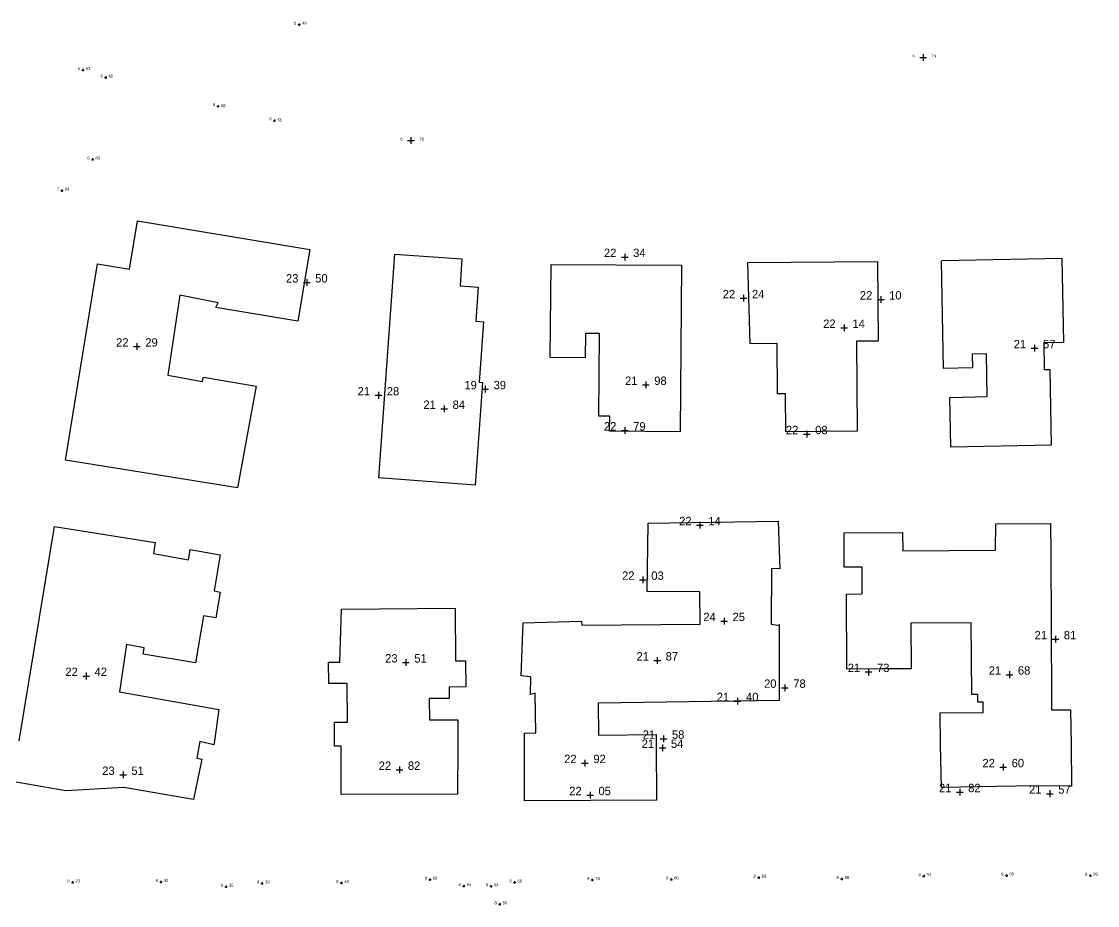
# Model space of a CAD drawing. Header units: inches. Extents: x 179019 to 255520, y 666000 to 809980.
# Drawn here: x 255180.8 to 255309.3, y 809351.4 to 809456.9 of the extents above; entities that cross this region are included whole.
import ezdxf
from ezdxf.enums import TextEntityAlignment as Align

# ---------------------------------------------------------------- set-up
doc = ezdxf.new("R2010")
doc.units = ezdxf.units.IN
doc.header["$MEASUREMENT"] = 0
for name, color, linetype in [('building levels', 6, 'Continuous'), ('orig buildings', 3, 'Continuous'), ('street levels', 5, 'Continuous')]:
    doc.layers.add(name, color=color, linetype=linetype)
doc.styles.add('hebtxt', font='hebtxt')

# ---------------------------------------------------------------- blocks, each defined once
blk = doc.blocks.new('1505')
for points in [[(-0.4, 0), (0.4, 0)], [(0, 0.4), (0, -0.4)]]:
    blk.add_lwpolyline(points)
at = {"style": 'hebtxt'}
blk.add_attdef('METER', text='', height=2, dxfattribs=at).set_placement((-1, 0), align=Align.RIGHT)
blk.add_attdef('CENTIMETER', (1, 0), '', height=2, dxfattribs=at)
blk = doc.blocks.new('1503')
for points in [[(-0.4, 0), (0.4, 0)], [(0, 0.4), (0, -0.4)]]:
    blk.add_lwpolyline(points)
at = {"style": 'hebtxt'}
blk.add_attdef('METER', text='', height=2, dxfattribs=at).set_placement((-1, 0), align=Align.RIGHT)
blk.add_attdef('CENTIMETER', (1, 0), '', height=2, dxfattribs=at)

msp = doc.modelspace()

# ---------------------------------------------------------------- linework, layer by layer
at = {"layer": 'orig buildings'}
for points, elevation in [([(255186.06, 809404.56), (255189.87, 809427.99), (255193.69, 809427.36), (255194.65, 809433.12), (255215.24, 809429.72), (255213.82, 809421.15), (255204.01, 809422.78), (255204.29, 809423.35), (255199.71, 809424.27), (255198.29, 809414.73), (255202.38, 809413.96), (255202.54, 809414.46), (255208.81, 809413.39), (255206.58, 809401.27), (255186.06, 809404.56)], 23.43), ([(255223.48, 809402.45), (255225.39, 809429.17), (255233.4, 809428.6), (255233.17, 809425.39), (255235.35, 809425.23), (255235.06, 809421.14), (255235.97, 809421.08), (255235.46, 809413.88), (255235.84, 809413.85), (255234.96, 809401.58), (255223.48, 809402.45)], 21.94), ([(255290.68, 809428.4), (255305.02, 809428.67), (255305.21, 809418.62), (255302.85, 809418.58), (255302.91, 809415.4), (255303.59, 809415.41), (255303.76, 809406.37), (255291.76, 809406.14), (255291.65, 809412.06), (255296.11, 809412.15), (255296.01, 809417.25), (255294.3, 809417.22), (255294.33, 809415.57), (255290.89, 809415.5), (255290.65, 809428.33), (255290.68, 809428.4)], 25.33), ([(255259.62, 809427.84), (255259.45, 809407.97), (255251.03, 809408.04), (255251.04, 809409.83), (255249.75, 809409.84), (255249.83, 809419.68), (255248.13, 809419.7), (255248.1, 809416.78), (255243.94, 809416.82), (255244.03, 809427.92), (255259.62, 809427.84)], 22.98), ([(255267.51, 809428.14), (255282.99, 809428.28), (255283.08, 809418.79), (255280.49, 809418.77), (255280.58, 809408.05), (255272.06, 809407.97), (255272.02, 809412.49), (255271.07, 809412.48), (255271.01, 809418.48), (255267.8, 809418.45), (255267.51, 809428.14)], 22.98), ([(255256.6, 809370.62), (255256.62, 809363.99), (255240.86, 809363.91), (255240.87, 809370.62), (255240.85, 809372.01), (255242.22, 809372.03), (255242.15, 809376.77), (255241.56, 809376.62), (255241.61, 809378.73), (255240.47, 809378.86), (255240.69, 809385.17), (255247.68, 809385.37), (255247.69, 809384.89), (255261.82, 809384.99), (255261.8, 809388.86), (255255.52, 809388.91), (255255.62, 809397.07), (255271.13, 809397.28), (255271.36, 809391.61), (255270.34, 809391.63), (255270.33, 809385.01), (255271.31, 809384.85), (255271.26, 809384.95), (255271.26, 809375.89), (255249.66, 809375.59), (255249.71, 809371.75), (255256.58, 809371.84)], 24.19), ([(255232.91, 809370.59), (255232.88, 809364.71), (255218.96, 809364.67), (255218.96, 809370.45), (255218.19, 809370.45), (255218.19, 809370.62), (255218.16, 809373.3), (255219.74, 809373.32), (255219.7, 809377.94), (255217.5, 809377.92), (255217.47, 809380.46), (255218.83, 809380.47), (255219, 809386.8), (255232.59, 809386.91), (255232.64, 809380.63), (255233.81, 809380.64), (255233.84, 809377.51), (255231.85, 809377.5), (255231.87, 809376.14), (255229.5, 809376.12), (255229.53, 809373.58), (255232.92, 809373.61)], 23.56)]:
    msp.add_lwpolyline(points, close=True, dxfattribs=dict(at, elevation=elevation))
msp.add_lwpolyline([(255180.52, 809371.08), (255184.76, 809396.66), (255196.76, 809394.75), (255196.56, 809393.42), (255200.73, 809392.7), (255200.93, 809393.9), (255204.54, 809393.28), (255203.8, 809388.97), (255204.53, 809388.84), (255204, 809385.75), (255202.55, 809386), (255201.59, 809380.39), (255195.33, 809381.42), (255195.46, 809382.19), (255193.34, 809382.56), (255192.5, 809376.92), (255204.35, 809374.84), (255203.84, 809371.08), (255203.78, 809370.61), (255202.09, 809371), (255201.76, 809369.01), (255202.35, 809368.89), (255201.35, 809364.1), (255193.02, 809365.5), (255186.12, 809365.11), (255179.69, 809366.24)], dxfattribs=at)
msp.add_lwpolyline([(255306.14, 809370.62), (255306.15, 809365.67), (255305.75, 809365.67), (255301.79, 809365.72), (255294.94, 809365.6), (255290.96, 809365.53), (255290.66, 809365.52), (255290.52, 809370.62), (255290.5, 809374.42), (255295.61, 809374.45), (255295.61, 809375.71), (255295, 809375.71), (255295, 809376.61), (255294.25, 809376.6), (255294.2, 809385.17), (255286.99, 809385.13), (255287.02, 809379.68), (255283.41, 809379.66), (255279.35, 809379.63), (255279.29, 809388.6), (255281.18, 809388.62), (255281.16, 809391.81), (255279.04, 809391.79), (255279.01, 809395.92), (255286.01, 809395.96), (255286.03, 809393.76), (255297.11, 809393.82), (255297.12, 809396.97), (255303.66, 809397.01), (255303.71, 809393.53), (255303.8, 809375.92), (255303.8, 809374.77), (255306.05, 809374.78)], close=True, dxfattribs=at)

# ---------------------------------------------------------------- block references
at = {"layer": 'building levels'}
ref = msp.add_blockref('1505', (255252.83, 809428.81, 22.34), dxfattribs=at)
ref.add_attrib('METER', '22', dxfattribs={"layer": '0', "height": 1, "style": 'hebtxt'}).set_placement((255251.83, 809428.81, 22.34), align=Align.RIGHT)
ref.add_attrib('CENTIMETER', '34', (255253.83, 809428.81, 22.34), dxfattribs={"layer": '0', "height": 1, "style": 'hebtxt'})
ref = msp.add_blockref('1505', (255214.87, 809425.77, 23.5), dxfattribs=at)
ref.add_attrib('METER', '23', dxfattribs={"layer": '0', "height": 1, "style": 'hebtxt'}).set_placement((255213.87, 809425.77, 23.5), align=Align.RIGHT)
ref.add_attrib('CENTIMETER', '50', (255215.87, 809425.77, 23.5), dxfattribs={"layer": '0', "height": 1, "style": 'hebtxt'})
ref = msp.add_blockref('1505', (255267.02, 809423.89, 22.24), dxfattribs=at)
ref.add_attrib('METER', '22', dxfattribs={"layer": '0', "height": 1, "style": 'hebtxt'}).set_placement((255266.02, 809423.89, 22.24), align=Align.RIGHT)
ref.add_attrib('CENTIMETER', '24', (255268.02, 809423.89, 22.24), dxfattribs={"layer": '0', "height": 1, "style": 'hebtxt'})
ref = msp.add_blockref('1505', (255283.39, 809423.75, 22.1), dxfattribs=at)
ref.add_attrib('METER', '22', dxfattribs={"layer": '0', "height": 1, "style": 'hebtxt'}).set_placement((255282.39, 809423.74, 22.1), align=Align.RIGHT)
ref.add_attrib('CENTIMETER', '10', (255284.39, 809423.74, 22.1), dxfattribs={"layer": '0', "height": 1, "style": 'hebtxt'})
ref = msp.add_blockref('1505', (255279.01, 809420.35, 22.14), dxfattribs=at)
ref.add_attrib('METER', '22', dxfattribs={"layer": '0', "height": 1, "style": 'hebtxt'}).set_placement((255278.01, 809420.35, 22.14), align=Align.RIGHT)
ref.add_attrib('CENTIMETER', '14', (255280.01, 809420.35, 22.14), dxfattribs={"layer": '0', "height": 1, "style": 'hebtxt'})
ref = msp.add_blockref('1505', (255194.59, 809418.12, 22.29), dxfattribs=at)
ref.add_attrib('METER', '22', dxfattribs={"layer": '0', "height": 1, "style": 'hebtxt'}).set_placement((255193.59, 809418.12, 22.29), align=Align.RIGHT)
ref.add_attrib('CENTIMETER', '29', (255195.59, 809418.12, 22.29), dxfattribs={"layer": '0', "height": 1, "style": 'hebtxt'})
ref = msp.add_blockref('1505', (255301.76, 809417.92, 21.57), dxfattribs=at)
ref.add_attrib('METER', '21', dxfattribs={"layer": '0', "height": 1, "style": 'hebtxt'}).set_placement((255300.76, 809417.92, 21.57), align=Align.RIGHT)
ref.add_attrib('CENTIMETER', '57', (255302.76, 809417.92, 21.57), dxfattribs={"layer": '0', "height": 1, "style": 'hebtxt'})
ref = msp.add_blockref('1505', (255255.35, 809413.55, 21.98), dxfattribs=at)
ref.add_attrib('METER', '21', dxfattribs={"layer": '0', "height": 1, "style": 'hebtxt'}).set_placement((255254.35, 809413.55, 21.98), align=Align.RIGHT)
ref.add_attrib('CENTIMETER', '98', (255256.35, 809413.55, 21.98), dxfattribs={"layer": '0', "height": 1, "style": 'hebtxt'})
ref = msp.add_blockref('1505', (255223.42, 809412.31, 21.28), dxfattribs=at)
ref.add_attrib('METER', '21', dxfattribs={"layer": '0', "height": 1, "style": 'hebtxt'}).set_placement((255222.42, 809412.3, 21.28), align=Align.RIGHT)
ref.add_attrib('CENTIMETER', '28', (255224.42, 809412.3, 21.28), dxfattribs={"layer": '0', "height": 1, "style": 'hebtxt'})
ref = msp.add_blockref('1505', (255236.17, 809413.03, 19.39), dxfattribs=at)
ref.add_attrib('METER', '19', dxfattribs={"layer": '0', "height": 1, "style": 'hebtxt'}).set_placement((255235.17, 809413.03, 19.39), align=Align.RIGHT)
ref.add_attrib('CENTIMETER', '39', (255237.17, 809413.03, 19.39), dxfattribs={"layer": '0', "height": 1, "style": 'hebtxt'})
ref = msp.add_blockref('1505', (255231.28, 809410.69, 21.84), dxfattribs=at)
ref.add_attrib('METER', '21', dxfattribs={"layer": '0', "height": 1, "style": 'hebtxt'}).set_placement((255230.28, 809410.69, 21.84), align=Align.RIGHT)
ref.add_attrib('CENTIMETER', '84', (255232.28, 809410.69, 21.84), dxfattribs={"layer": '0', "height": 1, "style": 'hebtxt'})
ref = msp.add_blockref('1505', (255252.83, 809408.11, 22.79), dxfattribs=at)
ref.add_attrib('METER', '22', dxfattribs={"layer": '0', "height": 1, "style": 'hebtxt'}).set_placement((255251.83, 809408.11, 22.79), align=Align.RIGHT)
ref.add_attrib('CENTIMETER', '79', (255253.83, 809408.11, 22.79), dxfattribs={"layer": '0', "height": 1, "style": 'hebtxt'})
ref = msp.add_blockref('1505', (255274.56, 809407.68, 22.08), dxfattribs=at)
ref.add_attrib('METER', '22', dxfattribs={"layer": '0', "height": 1, "style": 'hebtxt'}).set_placement((255273.56, 809407.67, 22.08), align=Align.RIGHT)
ref.add_attrib('CENTIMETER', '08', (255275.56, 809407.67, 22.08), dxfattribs={"layer": '0', "height": 1, "style": 'hebtxt'})
ref = msp.add_blockref('1505', (255261.81, 809396.82, 22.14), dxfattribs=at)
ref.add_attrib('METER', '22', dxfattribs={"layer": '0', "height": 1, "style": 'hebtxt'}).set_placement((255260.81, 809396.81, 22.14), align=Align.RIGHT)
ref.add_attrib('CENTIMETER', '14', (255262.81, 809396.81, 22.14), dxfattribs={"layer": '0', "height": 1, "style": 'hebtxt'})
ref = msp.add_blockref('1505', (255255, 809390.3, 22.03), dxfattribs=at)
ref.add_attrib('METER', '22', dxfattribs={"layer": '0', "height": 1, "style": 'hebtxt'}).set_placement((255254, 809390.3, 22.03), align=Align.RIGHT)
ref.add_attrib('CENTIMETER', '03', (255256, 809390.3, 22.03), dxfattribs={"layer": '0', "height": 1, "style": 'hebtxt'})
ref = msp.add_blockref('1505', (255264.7, 809385.38, 24.25), dxfattribs=at)
ref.add_attrib('METER', '24', dxfattribs={"layer": '0', "height": 1, "style": 'hebtxt'}).set_placement((255263.7, 809385.37, 24.25), align=Align.RIGHT)
ref.add_attrib('CENTIMETER', '25', (255265.7, 809385.37, 24.25), dxfattribs={"layer": '0', "height": 1, "style": 'hebtxt'})
ref = msp.add_blockref('1505', (255304.25, 809383.21, 21.81), dxfattribs=at)
ref.add_attrib('METER', '21', dxfattribs={"layer": '0', "height": 1, "style": 'hebtxt'}).set_placement((255303.25, 809383.2, 21.81), align=Align.RIGHT)
ref.add_attrib('CENTIMETER', '81', (255305.25, 809383.2, 21.81), dxfattribs={"layer": '0', "height": 1, "style": 'hebtxt'})
ref = msp.add_blockref('1505', (255226.71, 809380.43, 23.51), dxfattribs=at)
ref.add_attrib('METER', '23', dxfattribs={"layer": '0', "height": 1, "style": 'hebtxt'}).set_placement((255225.71, 809380.43, 23.51), align=Align.RIGHT)
ref.add_attrib('CENTIMETER', '51', (255227.71, 809380.43, 23.51), dxfattribs={"layer": '0', "height": 1, "style": 'hebtxt'})
ref = msp.add_blockref('1505', (255256.72, 809380.67, 21.87), dxfattribs=at)
ref.add_attrib('METER', '21', dxfattribs={"layer": '0', "height": 1, "style": 'hebtxt'}).set_placement((255255.72, 809380.67, 21.87), align=Align.RIGHT)
ref.add_attrib('CENTIMETER', '87', (255257.72, 809380.67, 21.87), dxfattribs={"layer": '0', "height": 1, "style": 'hebtxt'})
ref = msp.add_blockref('1505', (255188.53, 809378.82, 22.42), dxfattribs=at)
ref.add_attrib('METER', '22', dxfattribs={"layer": '0', "height": 1, "style": 'hebtxt'}).set_placement((255187.53, 809378.82, 22.42), align=Align.RIGHT)
ref.add_attrib('CENTIMETER', '42', (255189.53, 809378.82, 22.42), dxfattribs={"layer": '0', "height": 1, "style": 'hebtxt'})
ref = msp.add_blockref('1505', (255281.94, 809379.3, 21.73), dxfattribs=at)
ref.add_attrib('METER', '21', dxfattribs={"layer": '0', "height": 1, "style": 'hebtxt'}).set_placement((255280.94, 809379.29, 21.73), align=Align.RIGHT)
ref.add_attrib('CENTIMETER', '73', (255282.94, 809379.29, 21.73), dxfattribs={"layer": '0', "height": 1, "style": 'hebtxt'})
ref = msp.add_blockref('1505', (255298.77, 809378.98, 21.68), dxfattribs=at)
ref.add_attrib('METER', '21', dxfattribs={"layer": '0', "height": 1, "style": 'hebtxt'}).set_placement((255297.77, 809378.98, 21.68), align=Align.RIGHT)
ref.add_attrib('CENTIMETER', '68', (255299.77, 809378.98, 21.68), dxfattribs={"layer": '0', "height": 1, "style": 'hebtxt'})
ref = msp.add_blockref('1505', (255271.95, 809377.41, 20.78), dxfattribs=at)
ref.add_attrib('METER', '20', dxfattribs={"layer": '0', "height": 1, "style": 'hebtxt'}).set_placement((255270.95, 809377.41, 20.78), align=Align.RIGHT)
ref.add_attrib('CENTIMETER', '78', (255272.95, 809377.41, 20.78), dxfattribs={"layer": '0', "height": 1, "style": 'hebtxt'})
ref = msp.add_blockref('1505', (255266.3, 809375.82, 21.4), dxfattribs=at)
ref.add_attrib('METER', '21', dxfattribs={"layer": '0', "height": 1, "style": 'hebtxt'}).set_placement((255265.3, 809375.82, 21.4), align=Align.RIGHT)
ref.add_attrib('CENTIMETER', '40', (255267.3, 809375.82, 21.4), dxfattribs={"layer": '0', "height": 1, "style": 'hebtxt'})
ref = msp.add_blockref('1505', (255257.46, 809371.33, 21.58), dxfattribs=at)
ref.add_attrib('METER', '21', dxfattribs={"layer": '0', "height": 1, "style": 'hebtxt'}).set_placement((255256.46, 809371.33, 21.58), align=Align.RIGHT)
ref.add_attrib('CENTIMETER', '58', (255258.46, 809371.33, 21.58), dxfattribs={"layer": '0', "height": 1, "style": 'hebtxt'})
ref = msp.add_blockref('1505', (255257.34, 809370.24, 21.54), dxfattribs=at)
ref.add_attrib('METER', '21', dxfattribs={"layer": '0', "height": 1, "style": 'hebtxt'}).set_placement((255256.34, 809370.24, 21.54), align=Align.RIGHT)
ref.add_attrib('CENTIMETER', '54', (255258.34, 809370.24, 21.54), dxfattribs={"layer": '0', "height": 1, "style": 'hebtxt'})
ref = msp.add_blockref('1505', (255248.08, 809368.43, 22.92), dxfattribs=at)
ref.add_attrib('METER', '22', dxfattribs={"layer": '0', "height": 1, "style": 'hebtxt'}).set_placement((255247.08, 809368.43, 22.92), align=Align.RIGHT)
ref.add_attrib('CENTIMETER', '92', (255249.08, 809368.43, 22.92), dxfattribs={"layer": '0', "height": 1, "style": 'hebtxt'})
ref = msp.add_blockref('1505', (255225.94, 809367.62, 22.82), dxfattribs=at)
ref.add_attrib('METER', '22', dxfattribs={"layer": '0', "height": 1, "style": 'hebtxt'}).set_placement((255224.94, 809367.62, 22.82), align=Align.RIGHT)
ref.add_attrib('CENTIMETER', '82', (255226.94, 809367.62, 22.82), dxfattribs={"layer": '0', "height": 1, "style": 'hebtxt'})
ref = msp.add_blockref('1505', (255298.02, 809367.93, 22.6), dxfattribs=at)
ref.add_attrib('METER', '22', dxfattribs={"layer": '0', "height": 1, "style": 'hebtxt'}).set_placement((255297.02, 809367.93, 22.6), align=Align.RIGHT)
ref.add_attrib('CENTIMETER', '60', (255299.02, 809367.93, 22.6), dxfattribs={"layer": '0', "height": 1, "style": 'hebtxt'})
ref = msp.add_blockref('1505', (255192.93, 809367.02, 23.51), dxfattribs=at)
ref.add_attrib('METER', '23', dxfattribs={"layer": '0', "height": 1, "style": 'hebtxt'}).set_placement((255191.93, 809367.02, 23.51), align=Align.RIGHT)
ref.add_attrib('CENTIMETER', '51', (255193.93, 809367.02, 23.51), dxfattribs={"layer": '0', "height": 1, "style": 'hebtxt'})
ref = msp.add_blockref('1505', (255248.69, 809364.61, 22.05), dxfattribs=at)
ref.add_attrib('METER', '22', dxfattribs={"layer": '0', "height": 1, "style": 'hebtxt'}).set_placement((255247.69, 809364.6, 22.05), align=Align.RIGHT)
ref.add_attrib('CENTIMETER', '05', (255249.69, 809364.6, 22.05), dxfattribs={"layer": '0', "height": 1, "style": 'hebtxt'})
ref = msp.add_blockref('1505', (255292.83, 809364.97, 21.82), dxfattribs=at)
ref.add_attrib('METER', '21', dxfattribs={"layer": '0', "height": 1, "style": 'hebtxt'}).set_placement((255291.83, 809364.96, 21.82), align=Align.RIGHT)
ref.add_attrib('CENTIMETER', '82', (255293.83, 809364.96, 21.82), dxfattribs={"layer": '0', "height": 1, "style": 'hebtxt'})
ref = msp.add_blockref('1505', (255303.58, 809364.78, 21.57), dxfattribs=at)
ref.add_attrib('METER', '21', dxfattribs={"layer": '0', "height": 1, "style": 'hebtxt'}).set_placement((255302.58, 809364.78, 21.57), align=Align.RIGHT)
ref.add_attrib('CENTIMETER', '57', (255304.58, 809364.78, 21.57), dxfattribs={"layer": '0', "height": 1, "style": 'hebtxt'})
at = {"layer": 'street levels'}
ref = msp.add_blockref('1503', (255213.96, 809456.55, -4.12), dxfattribs=dict(at, xscale=0.3499999999999999, yscale=0.3499999999999999, zscale=0.3499999999999999, rotation=0.04251901734357402))
ref.add_attrib('METER', '6', dxfattribs={"layer": '0', "height": 0.35, "rotation": 0.0425, "style": 'hebtxt'}).set_placement((255213.61, 809456.55, -4.12), align=Align.RIGHT)
ref.add_attrib('CENTIMETER', '49', (255214.31, 809456.55, -4.12), dxfattribs={"layer": '0', "height": 0.35, "rotation": 0.0425, "style": 'hebtxt'})
ref = msp.add_blockref('1503', (255288.46, 809452.62, 6.73), dxfattribs=at)
ref.add_attrib('METER', '6', dxfattribs={"layer": '0', "height": 0.35, "style": 'hebtxt'}).set_placement((255287.46, 809452.62, 6.73), align=Align.RIGHT)
ref.add_attrib('CENTIMETER', '73', (255289.46, 809452.62, 6.73), dxfattribs={"layer": '0', "height": 0.35, "style": 'hebtxt'})
ref = msp.add_blockref('1503', (255188.15, 809451.12, -3.97), dxfattribs=dict(at, xscale=0.3499999999999999, yscale=0.3499999999999999, zscale=0.3499999999999999, rotation=0.04251901734357402))
ref.add_attrib('METER', '6', dxfattribs={"layer": '0', "height": 0.35, "rotation": 0.0425, "style": 'hebtxt'}).set_placement((255187.8, 809451.12, -3.97), align=Align.RIGHT)
ref.add_attrib('CENTIMETER', '63', (255188.5, 809451.12, -3.97), dxfattribs={"layer": '0', "height": 0.35, "rotation": 0.0425, "style": 'hebtxt'})
ref = msp.add_blockref('1503', (255190.86, 809450.23, -3.96), dxfattribs=dict(at, xscale=0.3499999999999999, yscale=0.3499999999999999, zscale=0.3499999999999999, rotation=0.04251901734357402))
ref.add_attrib('METER', '6', dxfattribs={"layer": '0', "height": 0.35, "rotation": 0.0425, "style": 'hebtxt'}).set_placement((255190.51, 809450.22, -3.96), align=Align.RIGHT)
ref.add_attrib('CENTIMETER', '65', (255191.21, 809450.22, -3.96), dxfattribs={"layer": '0', "height": 0.35, "rotation": 0.0425, "style": 'hebtxt'})
ref = msp.add_blockref('1503', (255204.26, 809446.78, -4.03), dxfattribs=dict(at, xscale=0.35, yscale=0.35, zscale=0.35, rotation=352.9918863839574))
ref.add_attrib('METER', '6', dxfattribs={"layer": '0', "height": 0.35, "rotation": 352.9919, "style": 'hebtxt'}).set_placement((255203.92, 809446.82, -4.03), align=Align.RIGHT)
ref.add_attrib('CENTIMETER', '58', (255204.61, 809446.73, -4.03), dxfattribs={"layer": '0', "height": 0.35, "rotation": 352.9919, "style": 'hebtxt'})
ref = msp.add_blockref('1503', (255211.01, 809445.07, -4.05), dxfattribs=dict(at, xscale=0.35, yscale=0.35, zscale=0.35, rotation=352.9918863839574))
ref.add_attrib('METER', '6', dxfattribs={"layer": '0', "height": 0.35, "rotation": 352.9919, "style": 'hebtxt'}).set_placement((255210.66, 809445.11, -4.05), align=Align.RIGHT)
ref.add_attrib('CENTIMETER', '55', (255211.35, 809445.03, -4.05), dxfattribs={"layer": '0', "height": 0.35, "rotation": 352.9919, "style": 'hebtxt'})
ref = msp.add_blockref('1503', (255227.31, 809442.71, 6.76), dxfattribs=at)
ref.add_attrib('METER', '6', dxfattribs={"layer": '0', "height": 0.35, "style": 'hebtxt'}).set_placement((255226.31, 809442.71, 6.76), align=Align.RIGHT)
ref.add_attrib('CENTIMETER', '76', (255228.31, 809442.71, 6.76), dxfattribs={"layer": '0', "height": 0.35, "style": 'hebtxt'})
ref = msp.add_blockref('1503', (255189.29, 809440.45, -3.77), dxfattribs=dict(at, xscale=0.3499999999999999, yscale=0.3499999999999999, zscale=0.3499999999999999, rotation=0.04251901734357402))
ref.add_attrib('METER', '6', dxfattribs={"layer": '0', "height": 0.35, "rotation": 0.0425, "style": 'hebtxt'}).set_placement((255188.94, 809440.45, -3.77), align=Align.RIGHT)
ref.add_attrib('CENTIMETER', '83', (255189.64, 809440.45, -3.77), dxfattribs={"layer": '0', "height": 0.35, "rotation": 0.0425, "style": 'hebtxt'})
ref = msp.add_blockref('1503', (255185.64, 809436.74, -3.56), dxfattribs=dict(at, xscale=0.3499999999999999, yscale=0.3499999999999999, zscale=0.3499999999999999, rotation=0.04251901734357402))
ref.add_attrib('METER', '7', dxfattribs={"layer": '0', "height": 0.35, "rotation": 0.0425, "style": 'hebtxt'}).set_placement((255185.29, 809436.74, -3.56), align=Align.RIGHT)
ref.add_attrib('CENTIMETER', '04', (255185.99, 809436.74, -3.56), dxfattribs={"layer": '0', "height": 0.35, "rotation": 0.0425, "style": 'hebtxt'})
ref = msp.add_blockref('1503', (255288.52, 809354.94, 8.95), dxfattribs=dict(at, xscale=0.35, yscale=0.35, zscale=0.35))
ref.add_attrib('METER', '8', dxfattribs={"layer": '0', "height": 0.35, "style": 'hebtxt'}).set_placement((255288.17, 809354.94, 8.95), align=Align.RIGHT)
ref.add_attrib('CENTIMETER', '94', (255288.87, 809354.94, 8.95), dxfattribs={"layer": '0', "height": 0.35, "style": 'hebtxt'})
ref = msp.add_blockref('1503', (255298.41, 809355.01, 9), dxfattribs=dict(at, xscale=0.35, yscale=0.35, zscale=0.35, rotation=1.436500000000001))
ref.add_attrib('METER', '9', dxfattribs={"layer": '0', "height": 0.35, "rotation": 1.4365, "style": 'hebtxt'}).set_placement((255298.06, 809355, 9), align=Align.RIGHT)
ref.add_attrib('CENTIMETER', '00', (255298.76, 809355.02, 9), dxfattribs={"layer": '0', "height": 0.35, "rotation": 1.4365, "style": 'hebtxt'})
ref = msp.add_blockref('1503', (255308.42, 809355, 8.99), dxfattribs=dict(at, xscale=0.35, yscale=0.35, zscale=0.35, rotation=1.436500000000001))
ref.add_attrib('METER', '8', dxfattribs={"layer": '0', "height": 0.35, "rotation": 1.4365, "style": 'hebtxt'}).set_placement((255308.07, 809354.99, 8.99), align=Align.RIGHT)
ref.add_attrib('CENTIMETER', '99', (255308.77, 809355, 8.99), dxfattribs={"layer": '0', "height": 0.35, "rotation": 1.4365, "style": 'hebtxt'})
ref = msp.add_blockref('1503', (255186.9, 809354.19, 8.23), dxfattribs=dict(at, xscale=0.35, yscale=0.35, zscale=0.35, rotation=0.04250000000000001))
ref.add_attrib('METER', '8', dxfattribs={"layer": '0', "height": 0.35, "rotation": 0.0425, "style": 'hebtxt'}).set_placement((255186.55, 809354.19, 8.23), align=Align.RIGHT)
ref.add_attrib('CENTIMETER', '23', (255187.25, 809354.19, 8.23), dxfattribs={"layer": '0', "height": 0.35, "rotation": 0.0425, "style": 'hebtxt'})
ref = msp.add_blockref('1503', (255197.45, 809354.26, 8.32), dxfattribs=dict(at, xscale=0.35, yscale=0.35, zscale=0.35, rotation=0.04250000000000001))
ref.add_attrib('METER', '8', dxfattribs={"layer": '0', "height": 0.35, "rotation": 0.0425, "style": 'hebtxt'}).set_placement((255197.1, 809354.26, 8.32), align=Align.RIGHT)
ref.add_attrib('CENTIMETER', '32', (255197.8, 809354.26, 8.32), dxfattribs={"layer": '0', "height": 0.35, "rotation": 0.0425, "style": 'hebtxt'})
ref = msp.add_blockref('1503', (255205.23, 809353.68, 8.36), dxfattribs=dict(at, xscale=0.35, yscale=0.35, zscale=0.35))
ref.add_attrib('METER', '8', dxfattribs={"layer": '0', "height": 0.35, "style": 'hebtxt'}).set_placement((255204.88, 809353.68, 8.36), align=Align.RIGHT)
ref.add_attrib('CENTIMETER', '35', (255205.58, 809353.68, 8.36), dxfattribs={"layer": '0', "height": 0.35, "style": 'hebtxt'})
ref = msp.add_blockref('1503', (255209.54, 809354.08, 8.39), dxfattribs=dict(at, xscale=0.35, yscale=0.35, zscale=0.35))
ref.add_attrib('METER', '8', dxfattribs={"layer": '0', "height": 0.35, "style": 'hebtxt'}).set_placement((255209.19, 809354.07, 8.39), align=Align.RIGHT)
ref.add_attrib('CENTIMETER', '39', (255209.89, 809354.07, 8.39), dxfattribs={"layer": '0', "height": 0.35, "style": 'hebtxt'})
ref = msp.add_blockref('1503', (255219.01, 809354.14, 8.49), dxfattribs=dict(at, xscale=0.35, yscale=0.35, zscale=0.35))
ref.add_attrib('METER', '8', dxfattribs={"layer": '0', "height": 0.35, "style": 'hebtxt'}).set_placement((255218.66, 809354.13, 8.49), align=Align.RIGHT)
ref.add_attrib('CENTIMETER', '49', (255219.36, 809354.13, 8.49), dxfattribs={"layer": '0', "height": 0.35, "style": 'hebtxt'})
ref = msp.add_blockref('1503', (255229.57, 809354.53, 8.61), dxfattribs=dict(at, xscale=0.35, yscale=0.35, zscale=0.35))
ref.add_attrib('METER', '8', dxfattribs={"layer": '0', "height": 0.35, "style": 'hebtxt'}).set_placement((255229.22, 809354.53, 8.61), align=Align.RIGHT)
ref.add_attrib('CENTIMETER', '60', (255229.92, 809354.53, 8.61), dxfattribs={"layer": '0', "height": 0.35, "style": 'hebtxt'})
ref = msp.add_blockref('1503', (255233.61, 809353.75, 8.63), dxfattribs=dict(at, xscale=0.35, yscale=0.35, zscale=0.35))
ref.add_attrib('METER', '8', dxfattribs={"layer": '0', "height": 0.35, "style": 'hebtxt'}).set_placement((255233.26, 809353.75, 8.63), align=Align.RIGHT)
ref.add_attrib('CENTIMETER', '63', (255233.96, 809353.75, 8.63), dxfattribs={"layer": '0', "height": 0.35, "style": 'hebtxt'})
ref = msp.add_blockref('1503', (255236.88, 809353.73, 8.64), dxfattribs=dict(at, xscale=0.35, yscale=0.35, zscale=0.35))
ref.add_attrib('METER', '8', dxfattribs={"layer": '0', "height": 0.35, "style": 'hebtxt'}).set_placement((255236.53, 809353.73, 8.64), align=Align.RIGHT)
ref.add_attrib('CENTIMETER', '64', (255237.23, 809353.73, 8.64), dxfattribs={"layer": '0', "height": 0.35, "style": 'hebtxt'})
ref = msp.add_blockref('1503', (255239.68, 809354.2, 8.69), dxfattribs=dict(at, xscale=0.35, yscale=0.35, zscale=0.35))
ref.add_attrib('METER', '8', dxfattribs={"layer": '0', "height": 0.35, "style": 'hebtxt'}).set_placement((255239.33, 809354.2, 8.69), align=Align.RIGHT)
ref.add_attrib('CENTIMETER', '68', (255240.03, 809354.2, 8.69), dxfattribs={"layer": '0', "height": 0.35, "style": 'hebtxt'})
ref = msp.add_blockref('1503', (255248.96, 809354.49, 8.73), dxfattribs=dict(at, xscale=0.35, yscale=0.35, zscale=0.35))
ref.add_attrib('METER', '8', dxfattribs={"layer": '0', "height": 0.35, "style": 'hebtxt'}).set_placement((255248.61, 809354.49, 8.73), align=Align.RIGHT)
ref.add_attrib('CENTIMETER', '73', (255249.31, 809354.49, 8.73), dxfattribs={"layer": '0', "height": 0.35, "style": 'hebtxt'})
ref = msp.add_blockref('1503', (255258.39, 809354.55, 8.8), dxfattribs=dict(at, xscale=0.35, yscale=0.35, zscale=0.35))
ref.add_attrib('METER', '8', dxfattribs={"layer": '0', "height": 0.35, "style": 'hebtxt'}).set_placement((255258.04, 809354.55, 8.8), align=Align.RIGHT)
ref.add_attrib('CENTIMETER', '80', (255258.74, 809354.55, 8.8), dxfattribs={"layer": '0', "height": 0.35, "style": 'hebtxt'})
ref = msp.add_blockref('1503', (255268.82, 809354.77, 8.83), dxfattribs=dict(at, xscale=0.35, yscale=0.35, zscale=0.35))
ref.add_attrib('METER', '8', dxfattribs={"layer": '0', "height": 0.35, "style": 'hebtxt'}).set_placement((255268.47, 809354.77, 8.83), align=Align.RIGHT)
ref.add_attrib('CENTIMETER', '83', (255269.17, 809354.77, 8.83), dxfattribs={"layer": '0', "height": 0.35, "style": 'hebtxt'})
ref = msp.add_blockref('1503', (255278.73, 809354.61, 8.88), dxfattribs=dict(at, xscale=0.35, yscale=0.35, zscale=0.35))
ref.add_attrib('METER', '8', dxfattribs={"layer": '0', "height": 0.35, "style": 'hebtxt'}).set_placement((255278.38, 809354.61, 8.88), align=Align.RIGHT)
ref.add_attrib('CENTIMETER', '88', (255279.08, 809354.61, 8.88), dxfattribs={"layer": '0', "height": 0.35, "style": 'hebtxt'})
ref = msp.add_blockref('1503', (255237.9, 809351.58, 8.56), dxfattribs=dict(at, xscale=0.35, yscale=0.35, zscale=0.35))
ref.add_attrib('METER', '8', dxfattribs={"layer": '0', "height": 0.35, "style": 'hebtxt'}).set_placement((255237.55, 809351.58, 8.56), align=Align.RIGHT)
ref.add_attrib('CENTIMETER', '56', (255238.25, 809351.58, 8.56), dxfattribs={"layer": '0', "height": 0.35, "style": 'hebtxt'})

doc.saveas('drawing.dxf')
